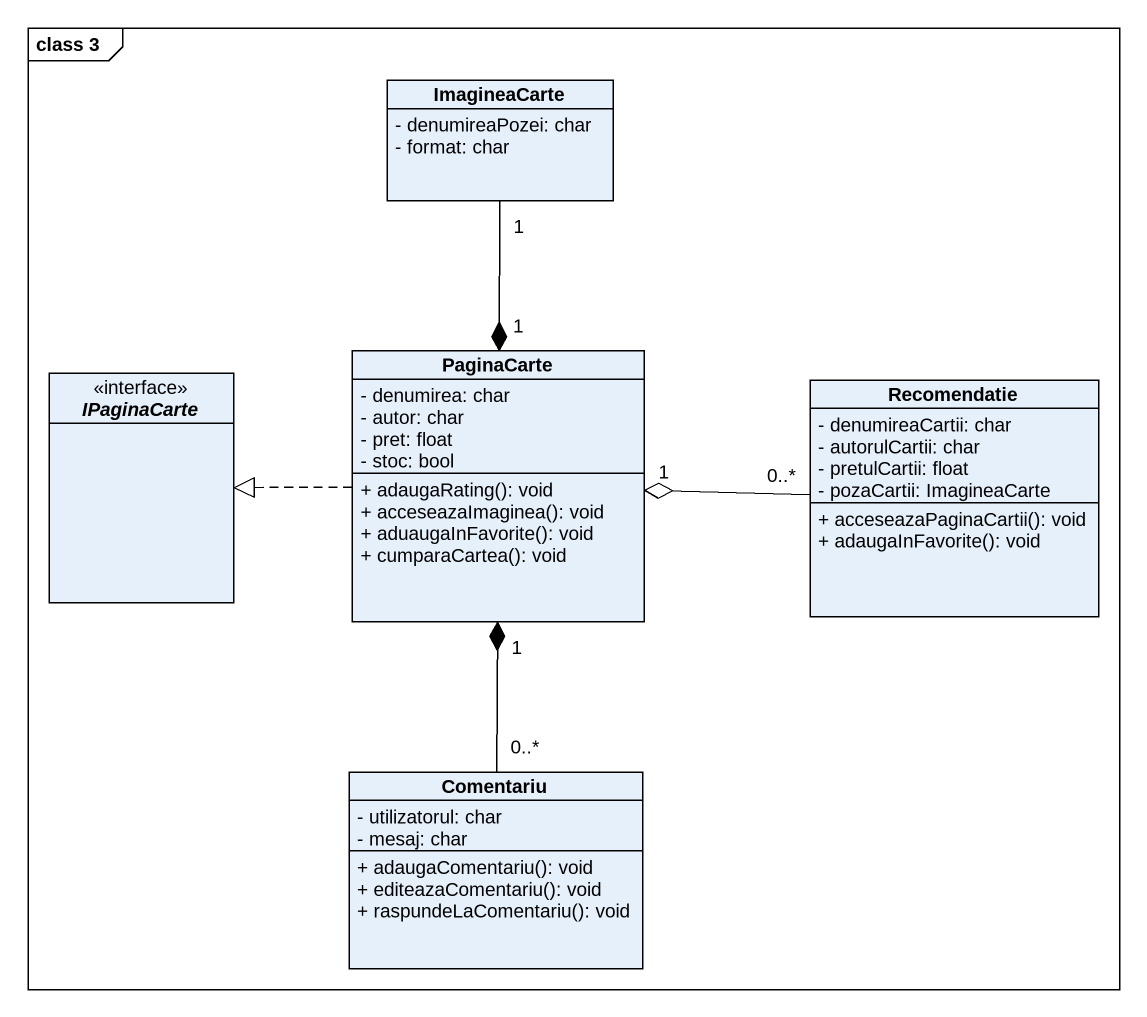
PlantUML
@startuml
mainframe class 3
hide circle
hide empty members
skinparam classAttributeIconSize 0
class ImagineaCarte {
  - denumireaPozei: char
  - format: char
}
interface IPaginaCarte <<interface>>
class PaginaCarte {
  - denumirea: char
  - autor: char
  - pret: float
  - stoc: bool
  + adaugaRating(): void
  + acceseazaImaginea(): void
  + aduaugaInFavorite(): void
  + cumparaCartea(): void
}
class Recomendatie {
  - denumireaCartii: char
  - autorulCartii: char
  - pretulCartii: float
  - pozaCartii: ImagineaCarte
  + acceseazaPaginaCartii(): void
  + adaugaInFavorite(): void
}
class Comentariu {
  - utilizatorul: char
  - mesaj: char
  + adaugaComentariu(): void
  + editeazaComentariu(): void
  + raspundeLaComentariu(): void
}
ImagineaCarte "1" --* "1" PaginaCarte
PaginaCarte .left.|> IPaginaCarte
Recomendatie "0..*" -left-o "1" PaginaCarte
Comentariu "0..*" -up-* "1" PaginaCarte
@enduml
